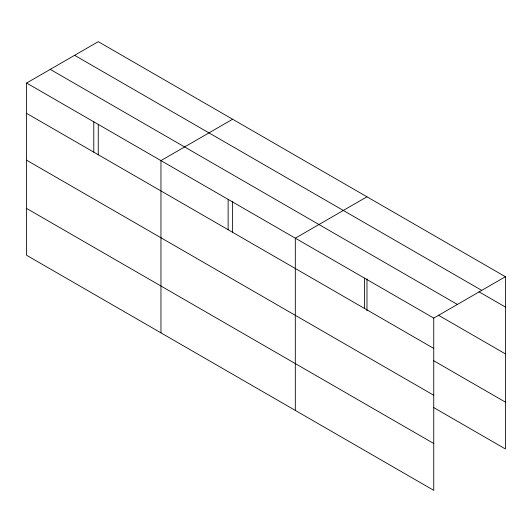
<?xml version="1.0" encoding="UTF-8"?>
<svg xmlns="http://www.w3.org/2000/svg" width="532" height="532" viewBox="0 0 532 532"><rect width="100%" height="100%" fill="white"/><g stroke="black" fill="none" stroke-linecap="round" stroke-linejoin="round"><path stroke-width="0.8" d="M26.6 83.039L433.74 318.096L433.74 490.338L26.6 255.28L26.6 83.039L98.26 41.662L505.4 276.72L505.4 448.961L433.334 407.352M232.617 119.235L160.957 160.604L160.957 332.846M366.974 196.8L295.313 238.176L295.313 410.418M433.74 318.096L505.4 276.72M74.613 55.315L481.753 290.379M479 291.809L505.4 307.05M50.247 69.386L457.387 304.444M438.328 315.157L505.4 353.88M26.6 113.363L433.74 348.42M433.334 360.523L505.4 402.132M26.6 160.199L433.74 395.256M26.6 208.444L433.74 443.502M366.974 278.868L366.974 310.761M364.526 278.136L364.526 308.46M232.617 201.296L232.617 232.371M228.135 199.394L228.135 229.718M98.26 124.548L98.26 154.805M93.778 121.821L93.778 152.145"/></g></svg>
